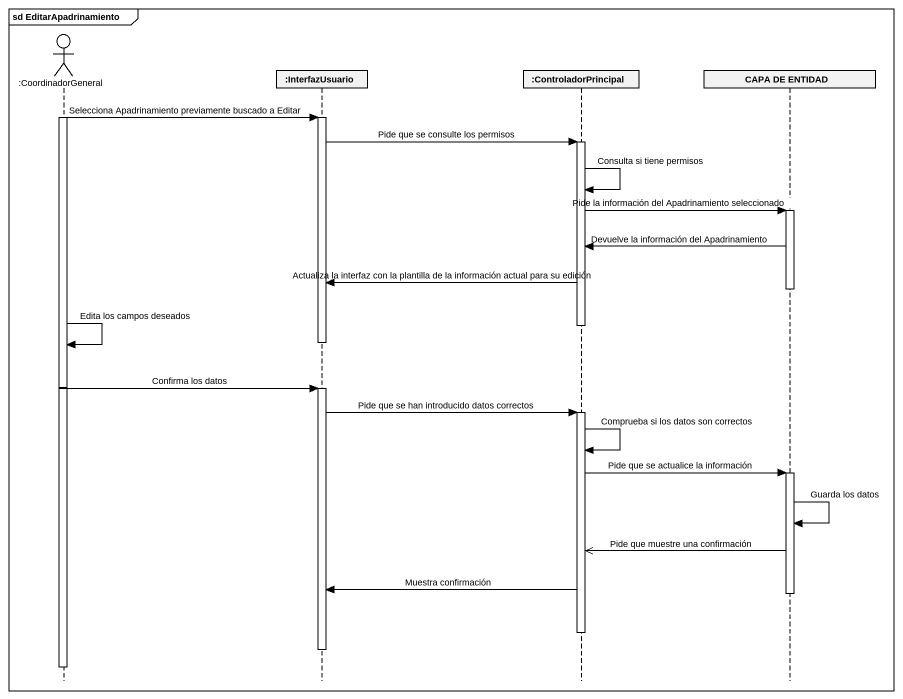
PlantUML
@startuml
mainframe sd EditarApadrinamiento
hide footbox
actor ":CoordinadorGeneral" as CoordinadorGeneral
participant ":InterfazUsuario" as InterfazUsuario
participant ":ControladorPrincipal" as ControladorPrincipal
participant "CAPA DE ENTIDAD" as CAPA_DE_ENTIDAD

activate CoordinadorGeneral
CoordinadorGeneral -> InterfazUsuario : Selecciona Apadrinamiento previamente buscado a Editar
activate InterfazUsuario
InterfazUsuario -> ControladorPrincipal : Pide que se consulte los permisos
activate ControladorPrincipal
ControladorPrincipal -> ControladorPrincipal : Consulta si tiene permisos
ControladorPrincipal -> CAPA_DE_ENTIDAD : Pide la información del Apadrinamiento seleccionado
activate CAPA_DE_ENTIDAD
CAPA_DE_ENTIDAD -> ControladorPrincipal : Devuelve la información del Apadrinamiento
ControladorPrincipal -> InterfazUsuario : Actualiza la interfaz con la plantilla de la información actual para su edición
deactivate CAPA_DE_ENTIDAD
deactivate ControladorPrincipal
deactivate InterfazUsuario
CoordinadorGeneral -> CoordinadorGeneral : Edita los campos deseados
CoordinadorGeneral -> InterfazUsuario : Confirma los datos
activate InterfazUsuario
InterfazUsuario -> ControladorPrincipal : Pide que se han introducido datos correctos
activate ControladorPrincipal
ControladorPrincipal -> ControladorPrincipal : Comprueba si los datos son correctos
ControladorPrincipal -> CAPA_DE_ENTIDAD : Pide que se actualice la información
activate CAPA_DE_ENTIDAD
CAPA_DE_ENTIDAD -> CAPA_DE_ENTIDAD : Guarda los datos
CAPA_DE_ENTIDAD ->> ControladorPrincipal : Pide que muestre una confirmación
ControladorPrincipal -> InterfazUsuario : Muestra confirmación
deactivate CAPA_DE_ENTIDAD
deactivate ControladorPrincipal
deactivate InterfazUsuario
deactivate CoordinadorGeneral
@enduml
